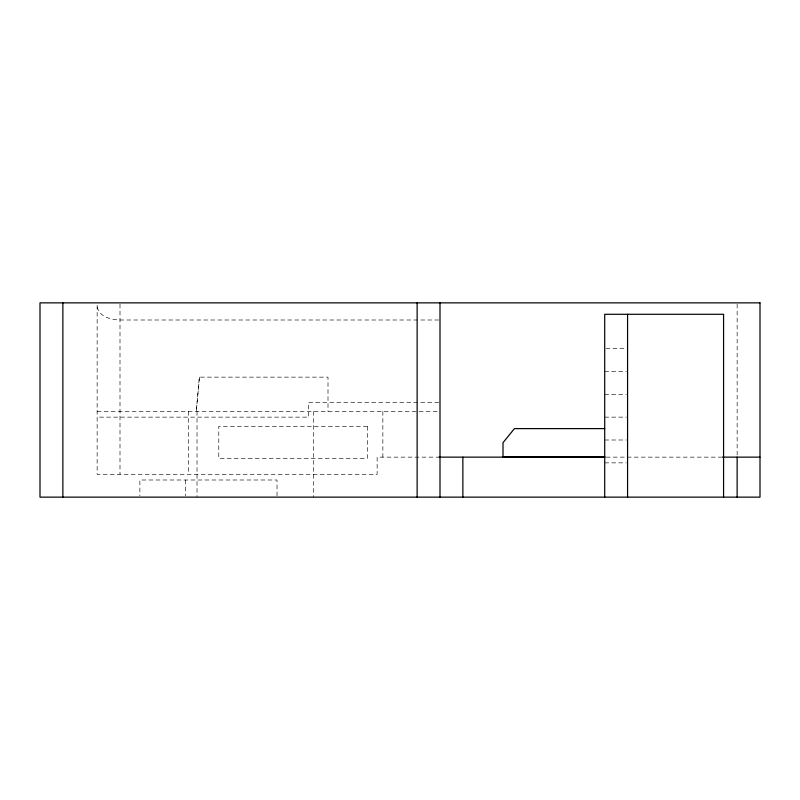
<?xml version="1.0" encoding="UTF-8"?>
<svg xmlns="http://www.w3.org/2000/svg" width="800" height="800" viewBox="0 0 800 800"><rect width="100%" height="100%" fill="white"/><g stroke="black" fill="none" stroke-linecap="round" stroke-linejoin="round"><path stroke-width="0.6" stroke-dasharray="4 3" d="M199.53 377.14L196.28 411.43L199.31 377.14L328 377.14L328 411.43M438.75 320L120 320C111.09 319.82 98.55 316.7 97.14 306.29M605.92 348.57L626.37 348.57M604.71 371.43L626.37 371.43M604.71 394.29L626.37 394.29M438.76 402.29L308.57 402.29L308.57 417.14L97.14 417.14M97.14 411.43L440 411.43M604.71 417.14L626.37 417.14M604.71 440L626.37 440M440 457.14L377.14 457.14L377.14 474.29L97.14 474.29L97.14 304M606.23 457.14L721.29 457.14M604.71 462.86L626.37 462.86M737.14 304.1L737.14 456.04M382.86 411.43L382.86 457.14M313.59 411.43L313.59 497.14M277.02 495.92L277.02 480L139.87 480L139.87 495.92M197.02 411.43L197.02 497.14M188.57 411.43L188.57 474.29M185.59 480L185.59 495.92M120 304.1L120 474.29M367.35 426.29L218.78 426.29L218.78 458.29L367.35 458.29L367.35 426.29"/><path stroke-width="1.2" d="M604.71 428.61L514.43 428.61L503 442.7L503 456.79L604.71 456.79M439.05 457.14L604.99 457.14M722.18 457.14L760 457.14M737.14 457.14L737.14 497.14M723.57 497.14L723.57 314.29L604.71 314.29L604.71 497.14M627.57 314.29L627.57 497.14M462.86 457.14L462.86 497.14M440 302.86L440 497.14M417.14 302.86L417.14 497.14M62.86 302.86L62.86 497.14M760 302.86L40 302.86L40 497.14L760 497.14L760 302.86"/></g></svg>
